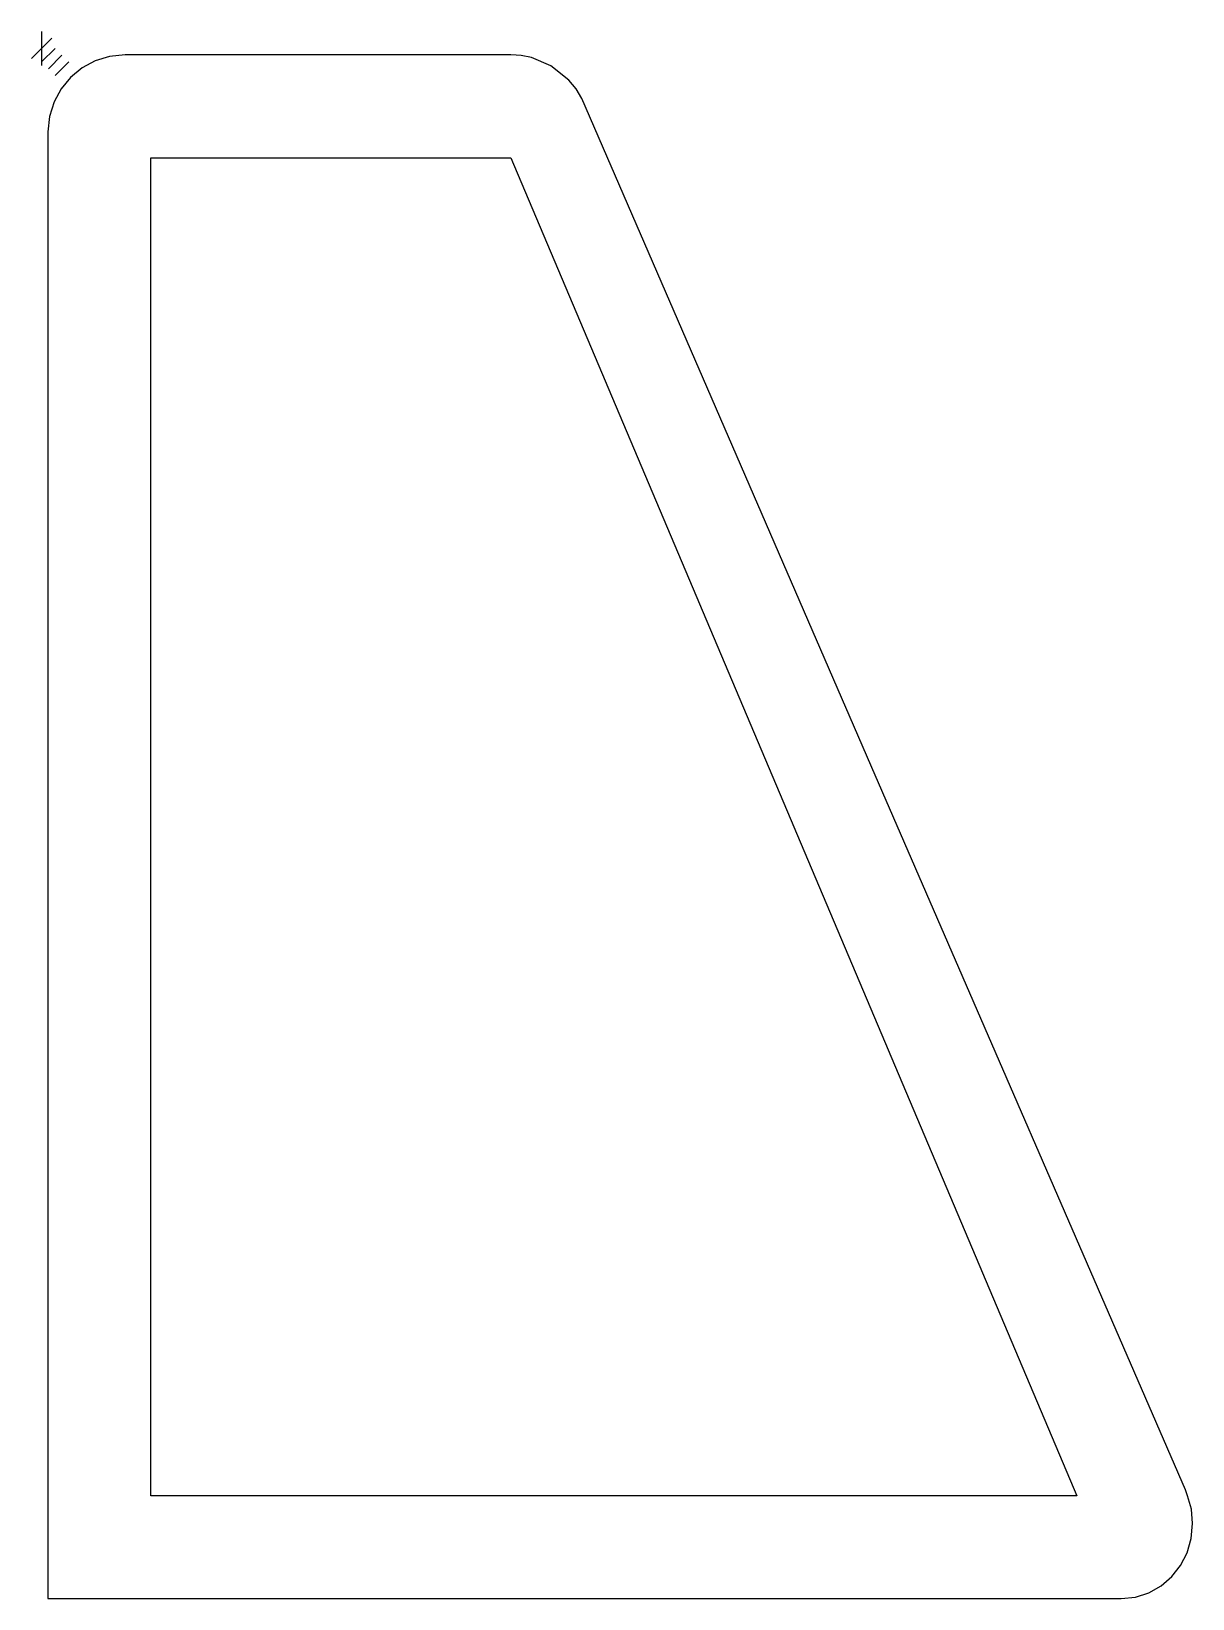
# Model space of a CAD drawing. Extents: x -1 to 95, y 188 to 318.
import ezdxf

# ---------------------------------------------------------------- set-up
doc = ezdxf.new("R2010")
doc.units = 0

msp = doc.modelspace()

# ---------------------------------------------------------------- linework, layer by layer
for p, q in [((5.643815, 316.136871), (4.442835, 315.763699)), ((6.93294, 316.267), (5.643815, 316.136871)), ((38.933142, 316.266707), (6.93294, 316.267)), ((39.359232, 316.246866), (38.933142, 316.266707)), ((39.784219, 316.210488), (39.359232, 316.246866)), ((40.62427, 316.040712), (39.784219, 316.210488)), ((42.22665, 315.35445), (40.62427, 316.040712)), ((3.355808, 315.173308), (2.408546, 314.391519)), ((4.442835, 315.763699), (3.355808, 315.173308)), ((43.716536, 314.176338), (42.22665, 315.35445)), ((1.626858, 313.444156), (1.036555, 312.357041)), ((2.408546, 314.391519), (1.626858, 313.444156)), ((44.328716, 313.444538), (43.716536, 314.176338)), ((44.8113, 312.632), (44.328716, 313.444538)), ((1.036555, 312.357041), (0.663445, 311.155999)), ((69.1375, 256.533), (44.8113, 312.632)), ((0.663445, 311.155999), (0.53334, 309.86685)), ((0.53334, 309.86685), (0.533333, 188.267)), ((9.06669, 307.73365), (38.9332, 307.733)), ((9.06669, 196.8), (9.06669, 307.73365)), ((38.9332, 307.733), (85.8664, 196.8)), ((94.858852, 197.298107), (69.1375, 256.533)), ((85.8664, 196.8), (9.06669, 196.8)), ((95.047368, 196.80038), (94.858852, 197.298107)), ((95.358212, 195.687162), (95.047368, 196.80038)), ((95.46629, 194.49849), (95.358212, 195.687162)), ((95.345523, 193.243284), (95.46629, 194.49849)), ((94.999197, 192.073878), (95.345523, 193.243284)), ((94.451275, 191.01541), (94.999197, 192.073878)), ((92.846491, 189.331844), (93.725719, 190.093019)), ((93.725719, 190.093019), (94.451275, 191.01541)), ((90.722869, 188.393696), (91.837553, 188.757023)), ((91.837553, 188.757023), (92.846491, 189.331844)), ((0.533333, 188.267), (89.5264, 188.267)), ((89.5264, 188.267), (90.722869, 188.393696))]:
    msp.add_line(p, q)
at = {"layer": 'Layer 1'}
for p, q in [((0.846666, 317.647), (-0.846666, 315.953)), ((0, 318.211), (0, 315.389)), ((1.12889, 316.8), (0, 315.67111)), ((1.69333, 316.236), (0.56444, 315.10711)), ((2.25778, 315.671), (1.12889, 314.54211))]:
    msp.add_line(p, q, dxfattribs=at)

doc.saveas('drawing.dxf')
